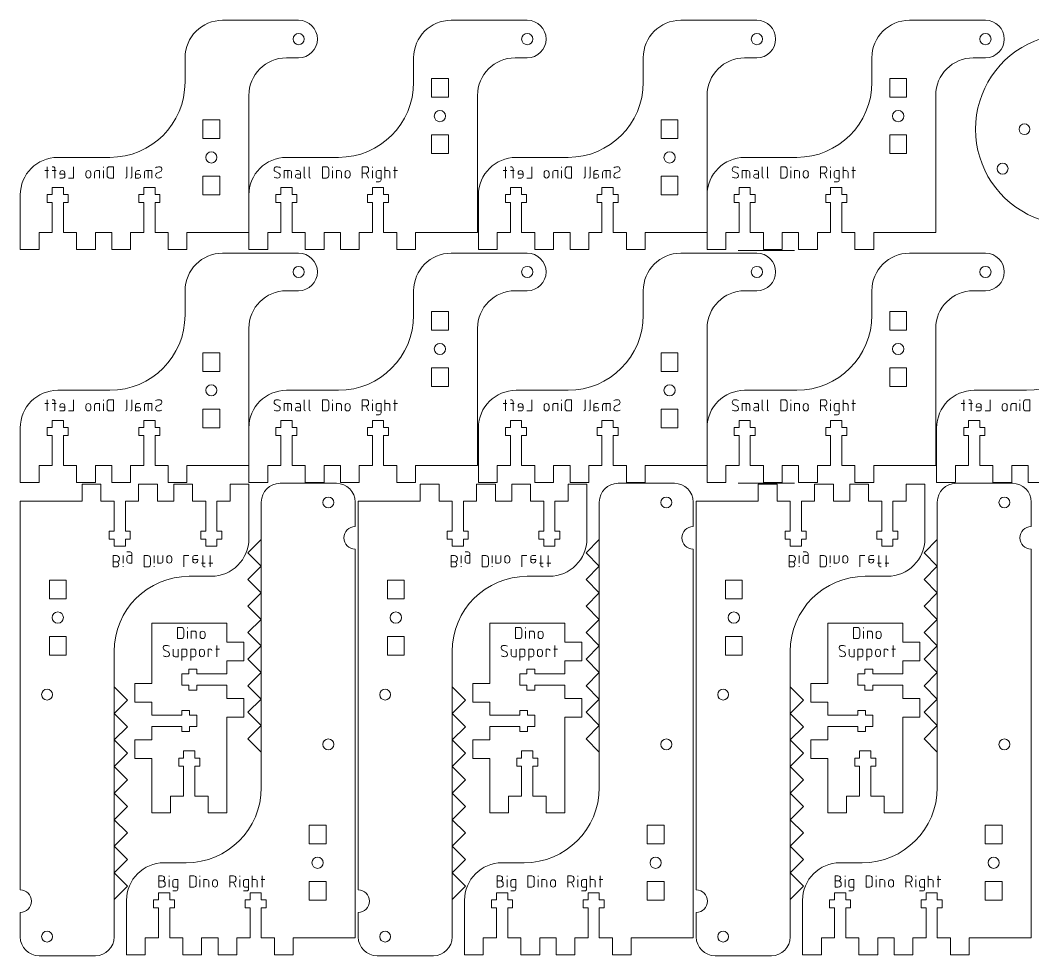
# Model space of a CAD drawing. Header units: millimetres. Extents: x 0 to 539, y 0 to 249.
# Drawn here: x 0 to 269.6, y 0 to 249 of the extents above; entities that cross this region are included whole.
import ezdxf

# ---------------------------------------------------------------- set-up
doc = ezdxf.new("R2010")
doc.units = ezdxf.units.MM
doc.layers.get('0').update_dxf_attribs({"linetype": 'CONTINUOUS', "lineweight": 25, "true_color": 0x000000})
for name, color, linetype, lineweight, true_color in [('Dino Brackets', 7, 'CONTINUOUS', 0, 0x000000), ('Dino Etch', 4, 'CONTINUOUS', 0, 0x00ffff), ('Dino Text', 4, 'CONTINUOUS', 0, 0x00ffff), ('RepRap Insulator Retainer', 7, 'CONTINUOUS', 0, 0x000000)]:
    doc.layers.add(name, color=color, linetype=linetype, lineweight=lineweight, true_color=true_color)

# ---------------------------------------------------------------- blocks, each defined once
blk = doc.blocks.new('slots')
for p, q in [((-10, -2.25), (-10, 2.25)), ((-5, 2.25), (-10, 2.25)), ((-5, -2.25), (-5, 2.25)), ((10, 2.25), (5, 2.25)), ((5, -2.25), (5, 2.25)), ((10, -2.25), (10, 2.25)), ((-10, -2.25), (-5, -2.25)), ((5, -2.25), (10, -2.25))]:
    blk.add_line(p, q)
blk.add_circle((0, 0), 1.5)
blk = doc.blocks.new('tbits')
at = {"lineweight": 0}
for p, q in [((-1.5, 10.1), (-1.5, 12)), ((1.5, 12), (1.5, 10.1)), ((-2.8, 10.1), (-2.8, 8)), ((-1.5, 10.1), (-2.8, 10.1)), ((2.8, 10.1), (1.5, 10.1)), ((2.8, 8), (2.8, 10.1)), ((-2.8, 8), (-1.5, 8)), ((-1.5, 0), (-1.5, 8)), ((1.5, 8), (1.5, 0)), ((1.5, 8), (2.8, 8)), ((-10, -4.5), (-10, 0)), ((-5, 0), (-5, -4.5)), ((-1.5, 0), (-5, 0)), ((1.5, 0), (5, 0)), ((5, 0), (5, -4.5)), ((10, 0), (10, -4.5)), ((-10, -4.5), (-5, -4.5)), ((5, -4.5), (10, -4.5))]:
    blk.add_line(p, q, dxfattribs=at)
at = {"layer": 'Dino Brackets', "lineweight": 0}
blk.add_line((-1.5, 12), (1.5, 12), dxfattribs=at)

msp = doc.modelspace()

# ---------------------------------------------------------------- linework, layer by layer
at = {"layer": 'Dino Brackets'}
for p, q in [((74.13, 249), (53.88, 249)), ((135, 249), (114.75, 249)), ((196.13, 249), (175.88, 249)), ((257, 249), (236.75, 249)), ((43.88, 239), (43.88, 232.5)), ((74.13, 239), (70.88, 239)), ((104.75, 239), (104.75, 232.5)), ((135, 239), (131.75, 239)), ((165.88, 239), (165.88, 232.5)), ((196.13, 239), (192.88, 239)), ((226.75, 239), (226.75, 232.5)), ((257, 239), (253.75, 239)), ((60.88, 229), (60.88, 192.5)), ((121.75, 229), (121.75, 192.5)), ((182.88, 229), (182.88, 192.5)), ((243.75, 229), (243.75, 192.5)), ((23.88, 212.5), (10, 212.5)), ((84.75, 212.5), (70.88, 212.5)), ((145.88, 212.5), (132, 212.5)), ((206.75, 212.5), (192.88, 212.5)), ((0, 202.5), (0, 192.5)), ((60.88, 202.5), (60.88, 192.5)), ((122, 202.5), (122, 192.5)), ((182.88, 202.5), (182.88, 192.5)), ((24.38, 192.5), (20, 192.5)), ((60.88, 192.5), (44.38, 192.5)), ((85.25, 192.5), (80.88, 192.5)), ((121.75, 192.5), (105.25, 192.5)), ((146.38, 192.5), (142, 192.5)), ((182.88, 192.5), (166.38, 192.5)), ((207.25, 192.5), (202.88, 192.5)), ((243.75, 192.5), (227.25, 192.5)), ((74.13, 187), (53.88, 187)), ((135, 187), (114.75, 187)), ((196.13, 187), (175.88, 187)), ((206.18, 187.75), (191.18, 187.75)), ((257, 187), (236.75, 187)), ((43.88, 177), (43.88, 170.5)), ((74.13, 177), (70.88, 177)), ((104.75, 177), (104.75, 170.5)), ((135, 177), (131.75, 177)), ((165.88, 177), (165.88, 170.5)), ((196.13, 177), (192.88, 177)), ((226.75, 177), (226.75, 170.5)), ((257, 177), (253.75, 177)), ((60.88, 167), (60.88, 130.5)), ((121.75, 167), (121.75, 130.5)), ((182.88, 167), (182.88, 130.5)), ((243.75, 167), (243.75, 130.5)), ((23.88, 150.5), (10, 150.5)), ((84.75, 150.5), (70.88, 150.5)), ((145.88, 150.5), (132, 150.5)), ((206.75, 150.5), (192.88, 150.5)), ((267.88, 150.5), (254, 150.5)), ((0, 140.5), (0, 130.5)), ((60.88, 140.5), (60.88, 130.5)), ((122, 140.5), (122, 130.5)), ((182.88, 140.5), (182.88, 130.5)), ((244, 140.5), (244, 130.5)), ((24.38, 130.5), (20, 130.5)), ((60.88, 130.5), (44.38, 130.5)), ((85.25, 130.5), (80.88, 130.5)), ((121.75, 130.5), (105.25, 130.5)), ((146.38, 130.5), (142, 130.5)), ((182.88, 130.5), (166.38, 130.5)), ((207.25, 130.5), (202.88, 130.5)), ((243.75, 130.5), (227.25, 130.5)), ((268.38, 130.5), (264, 130.5)), ((84.18, 125.75), (69.18, 125.75)), ((174.18, 125.75), (159.18, 125.75)), ((206.18, 125.75), (191.18, 125.75)), ((264.18, 125.75), (249.18, 125.75)), ((0, 121), (16.5, 121)), ((0, 17.5), (0, 121)), ((36.5, 121), (40.87, 121)), ((60.87, 111), (60.87, 121)), ((64.18, 120.75), (64.18, 110.75)), ((89.18, 120.75), (89.18, 114.25)), ((90, 121), (106.5, 121)), ((90, 17.5), (90, 121)), ((126.5, 121), (130.87, 121)), ((150.87, 111), (150.87, 121)), ((154.18, 120.75), (154.18, 110.75)), ((179.18, 120.75), (179.18, 114.25)), ((180, 121), (196.5, 121)), ((180, 17.5), (180, 121)), ((216.5, 121), (220.87, 121)), ((240.87, 111), (240.87, 121)), ((244.18, 120.75), (244.18, 110.75)), ((269.18, 120.75), (269.18, 114.25)), ((64.18, 110.75), (60.64, 107.21)), ((154.18, 110.75), (150.64, 107.21)), ((244.18, 110.75), (240.64, 107.21)), ((89.18, 108.25), (89.18, 4.75)), ((179.18, 108.25), (179.18, 4.75)), ((269.18, 108.25), (269.18, 4.75)), ((60.64, 107.21), (64.18, 103.68)), ((150.64, 107.21), (154.18, 103.68)), ((240.64, 107.21), (244.18, 103.68)), ((64.18, 103.68), (60.64, 100.14)), ((154.18, 103.68), (150.64, 100.14)), ((244.18, 103.68), (240.64, 100.14)), ((45, 101), (50.87, 101)), ((60.64, 100.14), (64.18, 96.61)), ((135, 101), (140.87, 101)), ((150.64, 100.14), (154.18, 96.61)), ((225, 101), (230.87, 101)), ((240.64, 100.14), (244.18, 96.61)), ((64.18, 96.61), (60.64, 93.07)), ((154.18, 96.61), (150.64, 93.07)), ((244.18, 96.61), (240.64, 93.07)), ((60.64, 93.07), (64.18, 89.54)), ((150.64, 93.07), (154.18, 89.54)), ((240.64, 93.07), (244.18, 89.54)), ((64.18, 89.54), (60.64, 86)), ((154.18, 89.54), (150.64, 86)), ((244.18, 89.54), (240.64, 86)), ((55, 88.5), (35, 88.5)), ((35, 88.5), (35, 72.5)), ((55, 83.5), (55, 88.5)), ((145, 88.5), (125, 88.5)), ((125, 88.5), (125, 72.5)), ((145, 83.5), (145, 88.5)), ((235, 88.5), (215, 88.5)), ((215, 88.5), (215, 72.5)), ((235, 83.5), (235, 88.5)), ((60.64, 86), (64.18, 82.47)), ((150.64, 86), (154.18, 82.47)), ((240.64, 86), (244.18, 82.47)), ((25, 71.57), (25, 81)), ((64.18, 82.47), (60.64, 78.93)), ((115, 71.57), (115, 81)), ((154.18, 82.47), (150.64, 78.93)), ((205, 71.57), (205, 81)), ((244.18, 82.47), (240.64, 78.93)), ((60.64, 78.93), (64.18, 75.39)), ((150.64, 78.93), (154.18, 75.39)), ((240.64, 78.93), (244.18, 75.39)), ((64.18, 75.39), (60.64, 71.86)), ((154.18, 75.39), (150.64, 71.86)), ((244.18, 75.39), (240.64, 71.86)), ((28.54, 68.03), (25, 71.57)), ((60.64, 71.86), (64.18, 68.32)), ((118.54, 68.03), (115, 71.57)), ((150.64, 71.86), (154.18, 68.32)), ((208.54, 68.03), (205, 71.57)), ((240.64, 71.86), (244.18, 68.32)), ((25, 64.5), (28.54, 68.03)), ((64.18, 68.32), (60.64, 64.79)), ((115, 64.5), (118.54, 68.03)), ((154.18, 68.32), (150.64, 64.79)), ((205, 64.5), (208.54, 68.03)), ((244.18, 68.32), (240.64, 64.79)), ((60.64, 64.79), (64.18, 61.25)), ((150.64, 64.79), (154.18, 61.25)), ((240.64, 64.79), (244.18, 61.25)), ((28.54, 60.96), (25, 64.5)), ((55, 42.5), (55, 63.5)), ((118.54, 60.96), (115, 64.5)), ((145, 42.5), (145, 63.5)), ((208.54, 60.96), (205, 64.5)), ((235, 42.5), (235, 63.5)), ((25, 57.43), (28.54, 60.96)), ((64.18, 61.25), (60.64, 57.72)), ((115, 57.43), (118.54, 60.96)), ((154.18, 61.25), (150.64, 57.72)), ((205, 57.43), (208.54, 60.96)), ((244.18, 61.25), (240.64, 57.72)), ((28.54, 53.89), (25, 57.43)), ((60.64, 57.72), (64.18, 54.18)), ((118.54, 53.89), (115, 57.43)), ((150.64, 57.72), (154.18, 54.18)), ((208.54, 53.89), (205, 57.43)), ((240.64, 57.72), (244.18, 54.18)), ((64.18, 54.18), (64.18, 44.75)), ((154.18, 54.18), (154.18, 44.75)), ((244.18, 54.18), (244.18, 44.75)), ((25, 50.36), (28.54, 53.89)), ((35, 52.5), (35, 42.5)), ((115, 50.36), (118.54, 53.89)), ((125, 52.5), (125, 42.5)), ((205, 50.36), (208.54, 53.89)), ((215, 52.5), (215, 42.5)), ((28.54, 46.82), (25, 50.36)), ((118.54, 46.82), (115, 50.36)), ((208.54, 46.82), (205, 50.36)), ((25, 43.28), (28.54, 46.82)), ((115, 43.28), (118.54, 46.82)), ((205, 43.28), (208.54, 46.82)), ((28.54, 39.75), (25, 43.28)), ((118.54, 39.75), (115, 43.28)), ((208.54, 39.75), (205, 43.28)), ((25, 36.21), (28.54, 39.75)), ((115, 36.21), (118.54, 39.75)), ((205, 36.21), (208.54, 39.75)), ((28.54, 32.68), (25, 36.21)), ((118.54, 32.68), (115, 36.21)), ((208.54, 32.68), (205, 36.21)), ((25, 29.14), (28.54, 32.68)), ((115, 29.14), (118.54, 32.68)), ((205, 29.14), (208.54, 32.68)), ((28.54, 25.61), (25, 29.14)), ((118.54, 25.61), (115, 29.14)), ((208.54, 25.61), (205, 29.14)), ((25, 22.07), (28.54, 25.61)), ((44.18, 24.75), (38.3, 24.75)), ((115, 22.07), (118.54, 25.61)), ((134.18, 24.75), (128.3, 24.75)), ((205, 22.07), (208.54, 25.61)), ((224.18, 24.75), (218.3, 24.75)), ((28.54, 18.54), (25, 22.07)), ((118.54, 18.54), (115, 22.07)), ((208.54, 18.54), (205, 22.07)), ((25, 15), (28.54, 18.54)), ((115, 15), (118.54, 18.54)), ((205, 15), (208.54, 18.54)), ((25, 5), (25, 15)), ((28.3, 14.75), (28.3, 4.75)), ((115, 5), (115, 15)), ((118.3, 14.75), (118.3, 4.75)), ((205, 5), (205, 15)), ((208.3, 14.75), (208.3, 4.75)), ((0, 5), (0, 11.5)), ((90, 5), (90, 11.5)), ((180, 5), (180, 11.5)), ((52.68, 4.75), (48.3, 4.75)), ((89.18, 4.75), (72.68, 4.75)), ((142.68, 4.75), (138.3, 4.75)), ((179.18, 4.75), (162.68, 4.75)), ((232.68, 4.75), (228.3, 4.75)), ((269.18, 4.75), (252.68, 4.75)), ((5, 0), (20, 0)), ((95, 0), (110, 0)), ((185, 0), (200, 0))]:
    msp.add_line(p, q, dxfattribs=at)
for centre, radius in [((74.13, 244), 1.5), ((135, 244), 1.5), ((196.13, 244), 1.5), ((257, 244), 1.5), ((74.13, 182), 1.5), ((135, 182), 1.5), ((196.13, 182), 1.5), ((257, 182), 1.5), ((82.03, 120.65), 1.45), ((172.03, 120.65), 1.45), ((262.03, 120.65), 1.45), ((7.15, 69.5), 1.45), ((97.15, 69.5), 1.45), ((187.15, 69.5), 1.45), ((82.03, 56.25), 1.45), ((172.03, 56.25), 1.45), ((262.03, 56.25), 1.45), ((7.15, 5.1), 1.45), ((97.15, 5.1), 1.45), ((187.15, 5.1), 1.45)]:
    msp.add_circle(centre, radius, dxfattribs=at)
for centre, radius, start, end in [((53.88, 239), 10, 90, 180), ((74.13, 244), 5, 270, 90), ((114.75, 239), 10, 90, 180), ((135, 244), 5, 270, 90), ((175.88, 239), 10, 90, 180), ((196.13, 244), 5, 270, 90), ((236.75, 239), 10, 90, 180), ((257, 244), 5, 270, 90), ((70.88, 229), 10, 90, 180), ((131.75, 229), 10, 90, 180), ((192.88, 229), 10, 90, 180), ((253.75, 229), 10, 90, 180), ((23.88, 232.5), 20, 270, 360), ((84.75, 232.5), 20, 270, 360), ((145.88, 232.5), 20, 270, 360), ((206.75, 232.5), 20, 270, 360), ((10, 202.5), 10, 90, 180), ((70.88, 202.5), 10, 90, 180), ((132, 202.5), 10, 90, 180), ((192.88, 202.5), 10, 90, 180), ((53.88, 177), 10, 90, 180), ((74.13, 182), 5, 270, 90), ((114.75, 177), 10, 90, 180), ((135, 182), 5, 270, 90), ((175.88, 177), 10, 90, 180), ((196.13, 182), 5, 270, 90), ((236.75, 177), 10, 90, 180), ((257, 182), 5, 270, 90), ((70.88, 167), 10, 90, 180), ((131.75, 167), 10, 90, 180), ((192.88, 167), 10, 90, 180), ((253.75, 167), 10, 90, 180), ((23.88, 170.5), 20, 270, 360), ((84.75, 170.5), 20, 270, 360), ((145.88, 170.5), 20, 270, 360), ((206.75, 170.5), 20, 270, 360), ((267.88, 170.5), 20, 270, 360), ((10, 140.5), 10, 90, 180), ((70.88, 140.5), 10, 90, 180), ((132, 140.5), 10, 90, 180), ((192.88, 140.5), 10, 90, 180), ((254, 140.5), 10, 90, 180), ((69.18, 120.75), 5, 90, 180), ((84.18, 120.75), 5, 360, 90), ((159.18, 120.75), 5, 90, 180), ((174.18, 120.75), 5, 360, 90), ((249.18, 120.75), 5, 90, 180), ((264.18, 120.75), 5, 360, 90), ((89.18, 111.25), 3, 90, 270), ((179.18, 111.25), 3, 90, 270), ((269.18, 111.25), 3, 90, 270), ((50.87, 111), 10, 270, 0), ((140.87, 111), 10, 270, 0), ((230.87, 111), 10, 270, 0), ((45, 81), 20, 90, 180), ((135, 81), 20, 90, 180), ((225, 81), 20, 90, 180), ((44.18, 44.75), 20, 270, 0), ((134.18, 44.75), 20, 270, 0), ((224.18, 44.75), 20, 270, 0), ((38.3, 14.75), 10, 90, 180), ((128.3, 14.75), 10, 90, 180), ((218.3, 14.75), 10, 90, 180), ((0, 14.5), 3, 270, 90), ((90, 14.5), 3, 270, 90), ((180, 14.5), 3, 270, 90), ((5, 5), 5, 180, 270), ((20, 5), 5, 270, 0), ((95, 5), 5, 180, 270), ((110, 5), 5, 270, 0), ((185, 5), 5, 180, 270), ((200, 5), 5, 270, 0)]:
    msp.add_arc(centre, radius, start, end, dxfattribs=at)
at = {"layer": 'Dino Etch'}
for p, q in [((64.18, 110.75), (64.18, 54.18)), ((154.18, 110.75), (154.18, 54.18)), ((244.18, 110.75), (244.18, 54.18)), ((25, 15), (25, 71.57)), ((115, 15), (115, 71.57)), ((205, 15), (205, 71.57))]:
    msp.add_line(p, q, dxfattribs=at)
at = {"layer": 'Dino Text'}
for p, q in [((7.54, 209), (6.54, 209)), ((7.21, 210), (7.21, 207)), ((8.71, 210), (8.54, 210)), ((9.54, 209), (8.54, 209)), ((9.21, 207), (9.21, 209.5)), ((10.54, 208), (10.54, 208.33)), ((11.88, 208), (10.54, 208)), ((11.88, 208.33), (11.88, 207.5)), ((14.21, 210), (14.21, 207)), ((17.46, 207.67), (17.46, 208.33)), ((18.79, 208.33), (18.79, 207.67)), ((19.79, 208.5), (19.79, 207)), ((21.13, 209), (20.29, 209)), ((21.13, 207), (21.13, 209)), ((22.13, 209.83), (22.13, 210)), ((22.13, 207), (22.13, 209)), ((23.13, 207.67), (23.13, 209.33)), ((23.79, 210), (24.79, 210)), ((24.79, 210), (24.79, 207)), ((28.38, 210), (28.38, 207.33)), ((29.71, 210), (29.71, 207.33)), ((30.71, 208.5), (30.71, 207)), ((31.54, 208), (30.71, 208)), ((31.88, 209), (31.21, 209)), ((33.04, 208.5), (33.04, 207)), ((35.04, 209), (33.54, 209)), ((34.04, 209), (34.04, 207)), ((35.04, 207), (35.04, 209)), ((37.35, 208.74), (36.41, 208.26)), ((67.95, 208.74), (68.89, 208.26)), ((70.25, 207), (70.25, 209)), ((70.25, 209), (71.75, 209)), ((71.25, 209), (71.25, 207)), ((72.25, 208.5), (72.25, 207)), ((73.42, 209), (74.08, 209)), ((73.75, 208), (74.58, 208)), ((74.58, 208.5), (74.58, 207)), ((75.58, 210), (75.58, 207.33)), ((76.92, 210), (76.92, 207.33)), ((81.5, 210), (80.5, 210)), ((80.5, 210), (80.5, 207)), ((82.17, 207.67), (82.17, 209.33)), ((83.17, 209.83), (83.17, 210)), ((83.17, 207), (83.17, 209)), ((84.17, 207), (84.17, 209)), ((84.17, 209), (85, 209)), ((85.5, 208.5), (85.5, 207)), ((86.5, 208.33), (86.5, 207.67)), ((87.83, 207.67), (87.83, 208.33)), ((91.08, 207), (91.08, 210)), ((91.08, 210), (92.08, 210)), ((92.08, 208.33), (91.08, 208.33)), ((92.08, 208.33), (92.75, 207)), ((92.75, 209.33), (92.75, 209)), ((93.75, 209.83), (93.75, 210)), ((93.75, 207), (93.75, 209)), ((94.75, 208.5), (94.75, 207.5)), ((96.08, 209), (95.25, 209)), ((96.08, 206.5), (96.08, 209)), ((97.08, 210), (97.08, 207)), ((97.08, 209), (97.92, 209)), ((98.42, 208.5), (98.42, 207)), ((99.42, 209), (100.42, 209)), ((99.75, 210), (99.75, 207)), ((129.54, 209), (128.54, 209)), ((129.21, 210), (129.21, 207)), ((130.71, 210), (130.54, 210)), ((131.54, 209), (130.54, 209)), ((131.21, 207), (131.21, 209.5)), ((132.54, 208), (132.54, 208.33)), ((133.88, 208), (132.54, 208)), ((133.88, 208.33), (133.88, 207.5)), ((136.21, 210), (136.21, 207)), ((139.46, 207.67), (139.46, 208.33)), ((140.79, 208.33), (140.79, 207.67)), ((141.79, 208.5), (141.79, 207)), ((143.13, 209), (142.29, 209)), ((143.13, 207), (143.13, 209)), ((144.13, 209.83), (144.13, 210)), ((144.13, 207), (144.13, 209)), ((145.13, 207.67), (145.13, 209.33)), ((145.79, 210), (146.79, 210)), ((146.79, 210), (146.79, 207)), ((150.38, 210), (150.38, 207.33)), ((151.71, 210), (151.71, 207.33)), ((152.71, 208.5), (152.71, 207)), ((153.54, 208), (152.71, 208)), ((153.88, 209), (153.21, 209)), ((155.04, 208.5), (155.04, 207)), ((157.04, 209), (155.54, 209)), ((156.04, 209), (156.04, 207)), ((157.04, 207), (157.04, 209)), ((159.35, 208.74), (158.41, 208.26)), ((189.95, 208.74), (190.89, 208.26)), ((192.25, 207), (192.25, 209)), ((192.25, 209), (193.75, 209)), ((193.25, 209), (193.25, 207)), ((194.25, 208.5), (194.25, 207)), ((195.42, 209), (196.08, 209)), ((195.75, 208), (196.58, 208)), ((196.58, 208.5), (196.58, 207)), ((197.58, 210), (197.58, 207.33)), ((198.92, 210), (198.92, 207.33)), ((203.5, 210), (202.5, 210)), ((202.5, 210), (202.5, 207)), ((204.17, 207.67), (204.17, 209.33)), ((205.17, 209.83), (205.17, 210)), ((205.17, 207), (205.17, 209)), ((206.17, 207), (206.17, 209)), ((206.17, 209), (207, 209)), ((207.5, 208.5), (207.5, 207)), ((208.5, 208.33), (208.5, 207.67)), ((209.83, 207.67), (209.83, 208.33)), ((213.08, 207), (213.08, 210)), ((213.08, 210), (214.08, 210)), ((214.08, 208.33), (213.08, 208.33)), ((214.08, 208.33), (214.75, 207)), ((214.75, 209.33), (214.75, 209)), ((215.75, 209.83), (215.75, 210)), ((215.75, 207), (215.75, 209)), ((216.75, 208.5), (216.75, 207.5)), ((218.08, 209), (217.25, 209)), ((218.08, 206.5), (218.08, 209)), ((219.08, 210), (219.08, 207)), ((219.08, 209), (219.92, 209)), ((220.42, 208.5), (220.42, 207)), ((221.42, 209), (222.42, 209)), ((221.75, 210), (221.75, 207)), ((11.38, 207), (10.54, 207)), ((14.21, 207), (12.88, 207)), ((24.79, 207), (23.79, 207)), ((30.71, 207), (31.54, 207)), ((74.58, 207), (73.75, 207)), ((80.5, 207), (81.5, 207)), ((94.75, 206), (95.58, 206)), ((95.25, 207), (96.08, 207)), ((133.38, 207), (132.54, 207)), ((136.21, 207), (134.88, 207)), ((146.79, 207), (145.79, 207)), ((152.71, 207), (153.54, 207)), ((196.58, 207), (195.75, 207)), ((202.5, 207), (203.5, 207)), ((216.75, 206), (217.58, 206)), ((217.25, 207), (218.08, 207)), ((7.54, 147), (6.54, 147)), ((7.21, 148), (7.21, 145)), ((8.71, 148), (8.54, 148)), ((9.54, 147), (8.54, 147)), ((9.21, 145), (9.21, 147.5)), ((10.54, 146), (10.54, 146.33)), ((11.88, 146), (10.54, 146)), ((11.88, 146.33), (11.88, 145.5)), ((14.21, 148), (14.21, 145)), ((17.46, 145.67), (17.46, 146.33)), ((18.79, 146.33), (18.79, 145.67)), ((19.79, 146.5), (19.79, 145)), ((21.13, 147), (20.29, 147)), ((21.13, 145), (21.13, 147)), ((22.13, 147.83), (22.13, 148)), ((22.13, 145), (22.13, 147)), ((23.13, 145.67), (23.13, 147.33)), ((23.79, 148), (24.79, 148)), ((24.79, 148), (24.79, 145)), ((28.38, 148), (28.38, 145.33)), ((29.71, 148), (29.71, 145.33)), ((30.71, 146.5), (30.71, 145)), ((31.54, 146), (30.71, 146)), ((31.88, 147), (31.21, 147)), ((33.04, 146.5), (33.04, 145)), ((35.04, 147), (33.54, 147)), ((34.04, 147), (34.04, 145)), ((35.04, 145), (35.04, 147)), ((37.35, 146.74), (36.41, 146.26)), ((67.95, 146.74), (68.89, 146.26)), ((70.25, 145), (70.25, 147)), ((70.25, 147), (71.75, 147)), ((71.25, 147), (71.25, 145)), ((72.25, 146.5), (72.25, 145)), ((73.42, 147), (74.08, 147)), ((73.75, 146), (74.58, 146)), ((74.58, 146.5), (74.58, 145)), ((75.58, 148), (75.58, 145.33)), ((76.92, 148), (76.92, 145.33)), ((81.5, 148), (80.5, 148)), ((80.5, 148), (80.5, 145)), ((82.17, 145.67), (82.17, 147.33)), ((83.17, 147.83), (83.17, 148)), ((83.17, 145), (83.17, 147)), ((84.17, 145), (84.17, 147)), ((84.17, 147), (85, 147)), ((85.5, 146.5), (85.5, 145)), ((86.5, 146.33), (86.5, 145.67)), ((87.83, 145.67), (87.83, 146.33)), ((91.08, 145), (91.08, 148)), ((91.08, 148), (92.08, 148)), ((92.08, 146.33), (91.08, 146.33)), ((92.08, 146.33), (92.75, 145)), ((92.75, 147.33), (92.75, 147)), ((93.75, 147.83), (93.75, 148)), ((93.75, 145), (93.75, 147)), ((94.75, 146.5), (94.75, 145.5)), ((96.08, 147), (95.25, 147)), ((96.08, 144.5), (96.08, 147)), ((97.08, 148), (97.08, 145)), ((97.08, 147), (97.92, 147)), ((98.42, 146.5), (98.42, 145)), ((99.42, 147), (100.42, 147)), ((99.75, 148), (99.75, 145)), ((129.54, 147), (128.54, 147)), ((129.21, 148), (129.21, 145)), ((130.71, 148), (130.54, 148)), ((131.54, 147), (130.54, 147)), ((131.21, 145), (131.21, 147.5)), ((132.54, 146), (132.54, 146.33)), ((133.88, 146), (132.54, 146)), ((133.88, 146.33), (133.88, 145.5)), ((136.21, 148), (136.21, 145)), ((139.46, 145.67), (139.46, 146.33)), ((140.79, 146.33), (140.79, 145.67)), ((141.79, 146.5), (141.79, 145)), ((143.13, 147), (142.29, 147)), ((143.13, 145), (143.13, 147)), ((144.13, 147.83), (144.13, 148)), ((144.13, 145), (144.13, 147)), ((145.13, 145.67), (145.13, 147.33)), ((145.79, 148), (146.79, 148)), ((146.79, 148), (146.79, 145)), ((150.38, 148), (150.38, 145.33)), ((151.71, 148), (151.71, 145.33)), ((152.71, 146.5), (152.71, 145)), ((153.54, 146), (152.71, 146)), ((153.88, 147), (153.21, 147)), ((155.04, 146.5), (155.04, 145)), ((157.04, 147), (155.54, 147)), ((156.04, 147), (156.04, 145)), ((157.04, 145), (157.04, 147)), ((159.35, 146.74), (158.41, 146.26)), ((189.95, 146.74), (190.89, 146.26)), ((192.25, 145), (192.25, 147)), ((192.25, 147), (193.75, 147)), ((193.25, 147), (193.25, 145)), ((194.25, 146.5), (194.25, 145)), ((195.42, 147), (196.08, 147)), ((195.75, 146), (196.58, 146)), ((196.58, 146.5), (196.58, 145)), ((197.58, 148), (197.58, 145.33)), ((198.92, 148), (198.92, 145.33)), ((203.5, 148), (202.5, 148)), ((202.5, 148), (202.5, 145)), ((204.17, 145.67), (204.17, 147.33)), ((205.17, 147.83), (205.17, 148)), ((205.17, 145), (205.17, 147)), ((206.17, 145), (206.17, 147)), ((206.17, 147), (207, 147)), ((207.5, 146.5), (207.5, 145)), ((208.5, 146.33), (208.5, 145.67)), ((209.83, 145.67), (209.83, 146.33)), ((213.08, 145), (213.08, 148)), ((213.08, 148), (214.08, 148)), ((214.08, 146.33), (213.08, 146.33)), ((214.08, 146.33), (214.75, 145)), ((214.75, 147.33), (214.75, 147)), ((215.75, 147.83), (215.75, 148)), ((215.75, 145), (215.75, 147)), ((216.75, 146.5), (216.75, 145.5)), ((218.08, 147), (217.25, 147)), ((218.08, 144.5), (218.08, 147)), ((219.08, 148), (219.08, 145)), ((219.08, 147), (219.92, 147)), ((220.42, 146.5), (220.42, 145)), ((221.42, 147), (222.42, 147)), ((221.75, 148), (221.75, 145)), ((251.54, 147), (250.54, 147)), ((251.21, 148), (251.21, 145)), ((252.71, 148), (252.54, 148)), ((253.54, 147), (252.54, 147)), ((253.21, 145), (253.21, 147.5)), ((254.54, 146), (254.54, 146.33)), ((255.88, 146), (254.54, 146)), ((255.88, 146.33), (255.88, 145.5)), ((258.21, 148), (258.21, 145)), ((261.46, 145.67), (261.46, 146.33)), ((262.79, 146.33), (262.79, 145.67)), ((263.79, 146.5), (263.79, 145)), ((265.13, 147), (264.29, 147)), ((265.13, 145), (265.13, 147)), ((266.13, 147.83), (266.13, 148)), ((266.13, 145), (266.13, 147)), ((267.13, 145.67), (267.13, 147.33)), ((267.79, 148), (268.79, 148)), ((268.79, 148), (268.79, 145)), ((11.38, 145), (10.54, 145)), ((14.21, 145), (12.88, 145)), ((24.79, 145), (23.79, 145)), ((30.71, 145), (31.54, 145)), ((74.58, 145), (73.75, 145)), ((80.5, 145), (81.5, 145)), ((94.75, 144), (95.58, 144)), ((95.25, 145), (96.08, 145)), ((133.38, 145), (132.54, 145)), ((136.21, 145), (134.88, 145)), ((146.79, 145), (145.79, 145)), ((152.71, 145), (153.54, 145)), ((196.58, 145), (195.75, 145)), ((202.5, 145), (203.5, 145)), ((216.75, 144), (217.58, 144)), ((217.25, 145), (218.08, 145)), ((255.38, 145), (254.54, 145)), ((258.21, 145), (256.88, 145)), ((268.79, 145), (267.79, 145)), ((24.75, 106.5), (24.75, 103.5)), ((25.62, 106.5), (24.75, 106.5)), ((26.42, 105.63), (26.42, 105.7)), ((27.42, 106.5), (27.42, 104.5)), ((28.42, 107.5), (29.25, 107.5)), ((28.42, 105), (28.42, 106)), ((28.92, 106.5), (29.75, 106.5)), ((29.75, 107), (29.75, 104.5)), ((33, 106.5), (34, 106.5)), ((33, 103.5), (33, 106.5)), ((34.67, 105.83), (34.67, 104.17)), ((35.67, 106.5), (35.67, 104.5)), ((36.67, 106.5), (36.67, 104.5)), ((38, 105), (38, 106.5)), ((39, 105.17), (39, 105.83)), ((40.33, 105.83), (40.33, 105.17)), ((43.58, 103.5), (43.58, 106.5)), ((43.58, 106.5), (44.92, 106.5)), ((45.92, 105.17), (45.92, 106)), ((45.92, 105.5), (47.25, 105.5)), ((46.42, 106.5), (47.25, 106.5)), ((47.25, 105.5), (47.25, 105.17)), ((48.58, 106.5), (48.58, 104)), ((50.58, 103.5), (50.58, 106.5)), ((114.75, 106.5), (114.75, 103.5)), ((115.62, 106.5), (114.75, 106.5)), ((116.42, 105.63), (116.42, 105.7)), ((117.42, 106.5), (117.42, 104.5)), ((118.42, 107.5), (119.25, 107.5)), ((118.42, 105), (118.42, 106)), ((118.92, 106.5), (119.75, 106.5)), ((119.75, 107), (119.75, 104.5)), ((123, 106.5), (124, 106.5)), ((123, 103.5), (123, 106.5)), ((124.67, 105.83), (124.67, 104.17)), ((125.67, 106.5), (125.67, 104.5)), ((126.67, 106.5), (126.67, 104.5)), ((128, 105), (128, 106.5)), ((129, 105.17), (129, 105.83)), ((130.33, 105.83), (130.33, 105.17)), ((133.58, 103.5), (133.58, 106.5)), ((133.58, 106.5), (134.92, 106.5)), ((135.92, 105.17), (135.92, 106)), ((135.92, 105.5), (137.25, 105.5)), ((136.42, 106.5), (137.25, 106.5)), ((137.25, 105.5), (137.25, 105.17)), ((138.58, 106.5), (138.58, 104)), ((140.58, 103.5), (140.58, 106.5)), ((204.75, 106.5), (204.75, 103.5)), ((205.62, 106.5), (204.75, 106.5)), ((206.42, 105.63), (206.42, 105.7)), ((207.42, 106.5), (207.42, 104.5)), ((208.42, 107.5), (209.25, 107.5)), ((208.42, 105), (208.42, 106)), ((208.92, 106.5), (209.75, 106.5)), ((209.75, 107), (209.75, 104.5)), ((213, 106.5), (214, 106.5)), ((213, 103.5), (213, 106.5)), ((214.67, 105.83), (214.67, 104.17)), ((215.67, 106.5), (215.67, 104.5)), ((216.67, 106.5), (216.67, 104.5)), ((218, 105), (218, 106.5)), ((219, 105.17), (219, 105.83)), ((220.33, 105.83), (220.33, 105.17)), ((223.58, 103.5), (223.58, 106.5)), ((223.58, 106.5), (224.92, 106.5)), ((225.92, 105.17), (225.92, 106)), ((225.92, 105.5), (227.25, 105.5)), ((226.42, 106.5), (227.25, 106.5)), ((227.25, 105.5), (227.25, 105.17)), ((228.58, 106.5), (228.58, 104)), ((230.58, 103.5), (230.58, 106.5)), ((24.75, 104.83), (25.62, 104.83)), ((24.75, 103.5), (25.58, 103.5)), ((27.42, 103.67), (27.42, 103.5)), ((29.75, 104.5), (28.92, 104.5)), ((34, 103.5), (33, 103.5)), ((35.67, 103.67), (35.67, 103.5)), ((36.67, 104.5), (37.5, 104.5)), ((48.25, 104.5), (49.25, 104.5)), ((49.08, 103.5), (49.25, 103.5)), ((50.25, 104.5), (51.25, 104.5)), ((114.75, 104.83), (115.62, 104.83)), ((114.75, 103.5), (115.58, 103.5)), ((117.42, 103.67), (117.42, 103.5)), ((119.75, 104.5), (118.92, 104.5)), ((124, 103.5), (123, 103.5)), ((125.67, 103.67), (125.67, 103.5)), ((126.67, 104.5), (127.5, 104.5)), ((138.25, 104.5), (139.25, 104.5)), ((139.08, 103.5), (139.25, 103.5)), ((140.25, 104.5), (141.25, 104.5)), ((204.75, 104.83), (205.62, 104.83)), ((204.75, 103.5), (205.58, 103.5)), ((207.42, 103.67), (207.42, 103.5)), ((209.75, 104.5), (208.92, 104.5)), ((214, 103.5), (213, 103.5)), ((215.67, 103.67), (215.67, 103.5)), ((216.67, 104.5), (217.5, 104.5)), ((228.25, 104.5), (229.25, 104.5)), ((229.08, 103.5), (229.25, 103.5)), ((230.25, 104.5), (231.25, 104.5)), ((42.88, 87.4), (41.88, 87.4)), ((41.88, 87.4), (41.88, 84.4)), ((43.55, 85.07), (43.55, 86.73)), ((44.55, 87.23), (44.55, 87.4)), ((44.55, 84.4), (44.55, 86.4)), ((45.55, 84.4), (45.55, 86.4)), ((45.55, 86.4), (46.38, 86.4)), ((132.88, 87.4), (131.88, 87.4)), ((131.88, 87.4), (131.88, 84.4)), ((133.55, 85.07), (133.55, 86.73)), ((134.55, 87.23), (134.55, 87.4)), ((134.55, 84.4), (134.55, 86.4)), ((135.55, 84.4), (135.55, 86.4)), ((135.55, 86.4), (136.38, 86.4)), ((222.88, 87.4), (221.88, 87.4)), ((221.88, 87.4), (221.88, 84.4)), ((223.55, 85.07), (223.55, 86.73)), ((224.55, 87.23), (224.55, 87.4)), ((224.55, 84.4), (224.55, 86.4)), ((225.55, 84.4), (225.55, 86.4)), ((225.55, 86.4), (226.38, 86.4)), ((41.88, 84.4), (42.88, 84.4)), ((46.88, 85.9), (46.88, 84.4)), ((47.88, 85.73), (47.88, 85.07)), ((49.22, 85.07), (49.22, 85.73)), ((131.88, 84.4), (132.88, 84.4)), ((136.88, 85.9), (136.88, 84.4)), ((137.88, 85.73), (137.88, 85.07)), ((139.22, 85.07), (139.22, 85.73)), ((221.88, 84.4), (222.88, 84.4)), ((226.88, 85.9), (226.88, 84.4)), ((227.88, 85.73), (227.88, 85.07)), ((229.22, 85.07), (229.22, 85.73)), ((38.41, 81.34), (39.35, 80.86)), ((40.72, 81.6), (40.72, 80.1)), ((42.05, 79.6), (42.05, 81.6)), ((43.88, 81.6), (43.05, 81.6)), ((43.05, 81.6), (43.05, 78.6)), ((44.38, 80.1), (44.38, 81.1)), ((46.22, 81.6), (45.38, 81.6)), ((45.38, 81.6), (45.38, 78.6)), ((46.72, 80.1), (46.72, 81.1)), ((47.72, 80.93), (47.72, 80.27)), ((49.05, 80.27), (49.05, 80.93)), ((50.05, 79.6), (50.05, 81.6)), ((50.05, 81.6), (50.72, 81.6)), ((52.05, 81.6), (53.05, 81.6)), ((52.38, 82.6), (52.38, 79.6)), ((128.41, 81.34), (129.35, 80.86)), ((130.72, 81.6), (130.72, 80.1)), ((132.05, 79.6), (132.05, 81.6)), ((133.88, 81.6), (133.05, 81.6)), ((133.05, 81.6), (133.05, 78.6)), ((134.38, 80.1), (134.38, 81.1)), ((136.22, 81.6), (135.38, 81.6)), ((135.38, 81.6), (135.38, 78.6)), ((136.72, 80.1), (136.72, 81.1)), ((137.72, 80.93), (137.72, 80.27)), ((139.05, 80.27), (139.05, 80.93)), ((140.05, 79.6), (140.05, 81.6)), ((140.05, 81.6), (140.72, 81.6)), ((142.05, 81.6), (143.05, 81.6)), ((142.38, 82.6), (142.38, 79.6)), ((218.41, 81.34), (219.35, 80.86)), ((220.72, 81.6), (220.72, 80.1)), ((222.05, 79.6), (222.05, 81.6)), ((223.88, 81.6), (223.05, 81.6)), ((223.05, 81.6), (223.05, 78.6)), ((224.38, 80.1), (224.38, 81.1)), ((226.22, 81.6), (225.38, 81.6)), ((225.38, 81.6), (225.38, 78.6)), ((226.72, 80.1), (226.72, 81.1)), ((227.72, 80.93), (227.72, 80.27)), ((229.05, 80.27), (229.05, 80.93)), ((230.05, 79.6), (230.05, 81.6)), ((230.05, 81.6), (230.72, 81.6)), ((232.05, 81.6), (233.05, 81.6)), ((232.38, 82.6), (232.38, 79.6)), ((41.22, 79.6), (42.05, 79.6)), ((43.05, 79.6), (43.88, 79.6)), ((45.38, 79.6), (46.22, 79.6)), ((131.22, 79.6), (132.05, 79.6)), ((133.05, 79.6), (133.88, 79.6)), ((135.38, 79.6), (136.22, 79.6)), ((221.22, 79.6), (222.05, 79.6)), ((223.05, 79.6), (223.88, 79.6)), ((225.38, 79.6), (226.22, 79.6)), ((36.94, 18.25), (36.94, 21.25)), ((36.94, 21.25), (37.78, 21.25)), ((36.94, 19.92), (37.81, 19.92)), ((38.61, 19.12), (38.61, 19.05)), ((39.61, 21.08), (39.61, 21.25)), ((39.61, 18.25), (39.61, 20.25)), ((40.61, 19.75), (40.61, 18.75)), ((41.94, 20.25), (41.11, 20.25)), ((41.94, 17.75), (41.94, 20.25)), ((46.19, 21.25), (45.19, 21.25)), ((45.19, 21.25), (45.19, 18.25)), ((46.86, 18.92), (46.86, 20.58)), ((47.86, 21.08), (47.86, 21.25)), ((47.86, 18.25), (47.86, 20.25)), ((48.86, 18.25), (48.86, 20.25)), ((48.86, 20.25), (49.69, 20.25)), ((50.19, 19.75), (50.19, 18.25)), ((51.19, 19.58), (51.19, 18.92)), ((52.53, 18.92), (52.53, 19.58)), ((55.78, 18.25), (55.78, 21.25)), ((55.78, 21.25), (56.78, 21.25)), ((56.78, 19.58), (55.78, 19.58)), ((56.78, 19.58), (57.44, 18.25)), ((57.44, 20.58), (57.44, 20.25)), ((58.44, 21.08), (58.44, 21.25)), ((58.44, 18.25), (58.44, 20.25)), ((59.44, 19.75), (59.44, 18.75)), ((60.78, 20.25), (59.94, 20.25)), ((60.78, 17.75), (60.78, 20.25)), ((61.78, 21.25), (61.78, 18.25)), ((61.78, 20.25), (62.61, 20.25)), ((63.11, 19.75), (63.11, 18.25)), ((64.11, 20.25), (65.11, 20.25)), ((64.44, 21.25), (64.44, 18.25)), ((126.94, 18.25), (126.94, 21.25)), ((126.94, 21.25), (127.78, 21.25)), ((126.94, 19.92), (127.81, 19.92)), ((128.61, 19.12), (128.61, 19.05)), ((129.61, 21.08), (129.61, 21.25)), ((129.61, 18.25), (129.61, 20.25)), ((130.61, 19.75), (130.61, 18.75)), ((131.94, 20.25), (131.11, 20.25)), ((131.94, 17.75), (131.94, 20.25)), ((136.19, 21.25), (135.19, 21.25)), ((135.19, 21.25), (135.19, 18.25)), ((136.86, 18.92), (136.86, 20.58)), ((137.86, 21.08), (137.86, 21.25)), ((137.86, 18.25), (137.86, 20.25)), ((138.86, 18.25), (138.86, 20.25)), ((138.86, 20.25), (139.69, 20.25)), ((140.19, 19.75), (140.19, 18.25)), ((141.19, 19.58), (141.19, 18.92)), ((142.53, 18.92), (142.53, 19.58)), ((145.78, 18.25), (145.78, 21.25)), ((145.78, 21.25), (146.78, 21.25)), ((146.78, 19.58), (145.78, 19.58)), ((146.78, 19.58), (147.44, 18.25)), ((147.44, 20.58), (147.44, 20.25)), ((148.44, 21.08), (148.44, 21.25)), ((148.44, 18.25), (148.44, 20.25)), ((149.44, 19.75), (149.44, 18.75)), ((150.78, 20.25), (149.94, 20.25)), ((150.78, 17.75), (150.78, 20.25)), ((151.78, 21.25), (151.78, 18.25)), ((151.78, 20.25), (152.61, 20.25)), ((153.11, 19.75), (153.11, 18.25)), ((154.11, 20.25), (155.11, 20.25)), ((154.44, 21.25), (154.44, 18.25)), ((216.94, 18.25), (216.94, 21.25)), ((216.94, 21.25), (217.78, 21.25)), ((216.94, 19.92), (217.81, 19.92)), ((218.61, 19.12), (218.61, 19.05)), ((219.61, 21.08), (219.61, 21.25)), ((219.61, 18.25), (219.61, 20.25)), ((220.61, 19.75), (220.61, 18.75)), ((221.94, 20.25), (221.11, 20.25)), ((221.94, 17.75), (221.94, 20.25)), ((226.19, 21.25), (225.19, 21.25)), ((225.19, 21.25), (225.19, 18.25)), ((226.86, 18.92), (226.86, 20.58)), ((227.86, 21.08), (227.86, 21.25)), ((227.86, 18.25), (227.86, 20.25)), ((228.86, 18.25), (228.86, 20.25)), ((228.86, 20.25), (229.69, 20.25)), ((230.19, 19.75), (230.19, 18.25)), ((231.19, 19.58), (231.19, 18.92)), ((232.53, 18.92), (232.53, 19.58)), ((235.78, 18.25), (235.78, 21.25)), ((235.78, 21.25), (236.78, 21.25)), ((236.78, 19.58), (235.78, 19.58)), ((236.78, 19.58), (237.44, 18.25)), ((237.44, 20.58), (237.44, 20.25)), ((238.44, 21.08), (238.44, 21.25)), ((238.44, 18.25), (238.44, 20.25)), ((239.44, 19.75), (239.44, 18.75)), ((240.78, 20.25), (239.94, 20.25)), ((240.78, 17.75), (240.78, 20.25)), ((241.78, 21.25), (241.78, 18.25)), ((241.78, 20.25), (242.61, 20.25)), ((243.11, 19.75), (243.11, 18.25)), ((244.11, 20.25), (245.11, 20.25)), ((244.44, 21.25), (244.44, 18.25)), ((37.81, 18.25), (36.94, 18.25)), ((40.61, 17.25), (41.44, 17.25)), ((41.11, 18.25), (41.94, 18.25)), ((45.19, 18.25), (46.19, 18.25)), ((59.44, 17.25), (60.28, 17.25)), ((59.94, 18.25), (60.78, 18.25)), ((127.81, 18.25), (126.94, 18.25)), ((130.61, 17.25), (131.44, 17.25)), ((131.11, 18.25), (131.94, 18.25)), ((135.19, 18.25), (136.19, 18.25)), ((149.44, 17.25), (150.28, 17.25)), ((149.94, 18.25), (150.78, 18.25)), ((217.81, 18.25), (216.94, 18.25)), ((220.61, 17.25), (221.44, 17.25)), ((221.11, 18.25), (221.94, 18.25)), ((225.19, 18.25), (226.19, 18.25)), ((239.44, 17.25), (240.28, 17.25)), ((239.94, 18.25), (240.78, 18.25))]:
    msp.add_line(p, q, dxfattribs=at)
for centre, radius, start, end in [((8.71, 209.5), 0.5, 360, 90), ((11.21, 208.33), 0.667, 360, 180), ((18.13, 208.33), 0.667, 360, 180), ((18.13, 207.67), 0.667, 180, 360), ((20.29, 208.5), 0.5, 90, 180), ((23.79, 209.33), 0.667, 90, 180), ((23.79, 207.67), 0.667, 180, 270), ((31.21, 208.5), 0.5, 90, 180), ((31.54, 207.5), 0.5, 270, 90), ((33.54, 208.5), 0.5, 90, 180), ((37.04, 207.79), 2.21, 90, 116.93), ((36.71, 207.67), 0.667, 117.02, 270), ((37.04, 209.33), 0.667, 297, 90), ((68.25, 209.33), 0.667, 90, 243), ((68.25, 207.79), 2.21, 63.07, 90), ((68.58, 207.67), 0.667, 270, 62.98), ((71.75, 208.5), 0.5, 0, 90), ((73.75, 207.5), 0.5, 90, 270), ((74.08, 208.5), 0.5, 0, 90), ((81.5, 209.33), 0.667, 0, 90), ((81.5, 207.67), 0.667, 270, 0), ((85, 208.5), 0.5, 0, 90), ((87.17, 208.33), 0.667, 0, 180), ((87.17, 207.67), 0.667, 180, 0), ((92.08, 209.33), 0.667, 0, 90), ((92.08, 209), 0.667, 270, 0), ((95.25, 208.5), 0.5, 90, 180), ((97.92, 208.5), 0.5, 0, 90), ((130.71, 209.5), 0.5, 360, 90), ((133.21, 208.33), 0.667, 360, 180), ((140.13, 208.33), 0.667, 360, 180), ((140.13, 207.67), 0.667, 180, 360), ((142.29, 208.5), 0.5, 90, 180), ((145.79, 209.33), 0.667, 90, 180), ((145.79, 207.67), 0.667, 180, 270), ((153.21, 208.5), 0.5, 90, 180), ((153.54, 207.5), 0.5, 270, 90), ((155.54, 208.5), 0.5, 90, 180), ((159.04, 207.79), 2.21, 90, 116.93), ((158.71, 207.67), 0.667, 117.02, 270), ((159.04, 209.33), 0.667, 297, 90), ((190.25, 209.33), 0.667, 90, 243), ((190.25, 207.79), 2.21, 63.07, 90), ((190.58, 207.67), 0.667, 270, 62.98), ((193.75, 208.5), 0.5, 0, 90), ((195.75, 207.5), 0.5, 90, 270), ((196.08, 208.5), 0.5, 0, 90), ((203.5, 209.33), 0.667, 0, 90), ((203.5, 207.67), 0.667, 270, 0), ((207, 208.5), 0.5, 0, 90), ((209.17, 208.33), 0.667, 0, 180), ((209.17, 207.67), 0.667, 180, 0), ((214.08, 209.33), 0.667, 0, 90), ((214.08, 209), 0.667, 270, 0), ((217.25, 208.5), 0.5, 90, 180), ((219.92, 208.5), 0.5, 0, 90), ((11.38, 207.5), 0.5, 270, 360), ((28.04, 207.33), 0.333, 270, 360), ((29.38, 207.33), 0.333, 270, 360), ((36.71, 209.21), 2.21, 270, 296.9), ((68.58, 209.21), 2.21, 243.1, 270), ((75.92, 207.33), 0.333, 180, 270), ((77.25, 207.33), 0.333, 180, 270), ((95.25, 207.5), 0.5, 180, 270), ((95.58, 206.5), 0.5, 270, 0), ((133.38, 207.5), 0.5, 270, 360), ((150.04, 207.33), 0.333, 270, 360), ((151.38, 207.33), 0.333, 270, 360), ((158.71, 209.21), 2.21, 270, 296.9), ((190.58, 209.21), 2.21, 243.1, 270), ((197.92, 207.33), 0.333, 180, 270), ((199.25, 207.33), 0.333, 180, 270), ((217.25, 207.5), 0.5, 180, 270), ((217.58, 206.5), 0.5, 270, 0), ((8.71, 147.5), 0.5, 360, 90), ((11.21, 146.33), 0.667, 360, 180), ((18.13, 146.33), 0.667, 360, 180), ((18.13, 145.67), 0.667, 180, 360), ((20.29, 146.5), 0.5, 90, 180), ((23.79, 147.33), 0.667, 90, 180), ((23.79, 145.67), 0.667, 180, 270), ((31.21, 146.5), 0.5, 90, 180), ((31.54, 145.5), 0.5, 270, 90), ((33.54, 146.5), 0.5, 90, 180), ((37.04, 145.79), 2.21, 90, 116.93), ((36.71, 145.67), 0.667, 117.02, 270), ((37.04, 147.33), 0.667, 297, 90), ((68.25, 147.33), 0.667, 90, 243), ((68.25, 145.79), 2.21, 63.07, 90), ((68.58, 145.67), 0.667, 270, 62.98), ((71.75, 146.5), 0.5, 0, 90), ((73.75, 145.5), 0.5, 90, 270), ((74.08, 146.5), 0.5, 0, 90), ((81.5, 147.33), 0.667, 0, 90), ((81.5, 145.67), 0.667, 270, 0), ((85, 146.5), 0.5, 0, 90), ((87.17, 146.33), 0.667, 0, 180), ((87.17, 145.67), 0.667, 180, 0), ((92.08, 147.33), 0.667, 0, 90), ((92.08, 147), 0.667, 270, 0), ((95.25, 146.5), 0.5, 90, 180), ((97.92, 146.5), 0.5, 0, 90), ((130.71, 147.5), 0.5, 360, 90), ((133.21, 146.33), 0.667, 360, 180), ((140.13, 146.33), 0.667, 360, 180), ((140.13, 145.67), 0.667, 180, 360), ((142.29, 146.5), 0.5, 90, 180), ((145.79, 147.33), 0.667, 90, 180), ((145.79, 145.67), 0.667, 180, 270), ((153.21, 146.5), 0.5, 90, 180), ((153.54, 145.5), 0.5, 270, 90), ((155.54, 146.5), 0.5, 90, 180), ((159.04, 145.79), 2.21, 90, 116.93), ((158.71, 145.67), 0.667, 117.02, 270), ((159.04, 147.33), 0.667, 297, 90), ((190.25, 147.33), 0.667, 90, 243), ((190.25, 145.79), 2.21, 63.07, 90), ((190.58, 145.67), 0.667, 270, 62.98), ((193.75, 146.5), 0.5, 0, 90), ((195.75, 145.5), 0.5, 90, 270), ((196.08, 146.5), 0.5, 0, 90), ((203.5, 147.33), 0.667, 0, 90), ((203.5, 145.67), 0.667, 270, 0), ((207, 146.5), 0.5, 0, 90), ((209.17, 146.33), 0.667, 0, 180), ((209.17, 145.67), 0.667, 180, 0), ((214.08, 147.33), 0.667, 0, 90), ((214.08, 147), 0.667, 270, 0), ((217.25, 146.5), 0.5, 90, 180), ((219.92, 146.5), 0.5, 0, 90), ((252.71, 147.5), 0.5, 360, 90), ((255.21, 146.33), 0.667, 360, 180), ((262.13, 146.33), 0.667, 360, 180), ((262.13, 145.67), 0.667, 180, 360), ((264.29, 146.5), 0.5, 90, 180), ((267.79, 147.33), 0.667, 90, 180), ((267.79, 145.67), 0.667, 180, 270), ((11.38, 145.5), 0.5, 270, 360), ((28.04, 145.33), 0.333, 270, 360), ((29.38, 145.33), 0.333, 270, 360), ((36.71, 147.21), 2.21, 270, 296.9), ((68.58, 147.21), 2.21, 243.1, 270), ((75.92, 145.33), 0.333, 180, 270), ((77.25, 145.33), 0.333, 180, 270), ((95.25, 145.5), 0.5, 180, 270), ((95.58, 144.5), 0.5, 270, 0), ((133.38, 145.5), 0.5, 270, 360), ((150.04, 145.33), 0.333, 270, 360), ((151.38, 145.33), 0.333, 270, 360), ((158.71, 147.21), 2.21, 270, 296.9), ((190.58, 147.21), 2.21, 243.1, 270), ((197.92, 145.33), 0.333, 180, 270), ((199.25, 145.33), 0.333, 180, 270), ((217.25, 145.5), 0.5, 180, 270), ((217.58, 144.5), 0.5, 270, 0), ((255.38, 145.5), 0.5, 270, 360), ((25.62, 105.7), 0.8, 0, 90), ((25.62, 105.63), 0.8, 270, 0), ((28.92, 106), 0.5, 90, 180), ((29.25, 107), 0.5, 0, 90), ((34, 105.83), 0.667, 0, 90), ((39.67, 105.83), 0.667, 0, 180), ((39.67, 105.17), 0.667, 180, 0), ((46.42, 106), 0.5, 90, 180), ((46.58, 105.17), 0.667, 180, 0), ((115.62, 105.7), 0.8, 0, 90), ((115.62, 105.63), 0.8, 270, 0), ((118.92, 106), 0.5, 90, 180), ((119.25, 107), 0.5, 0, 90), ((124, 105.83), 0.667, 0, 90), ((129.67, 105.83), 0.667, 0, 180), ((129.67, 105.17), 0.667, 180, 0), ((136.42, 106), 0.5, 90, 180), ((136.58, 105.17), 0.667, 180, 0), ((205.62, 105.7), 0.8, 0, 90), ((205.62, 105.63), 0.8, 270, 0), ((208.92, 106), 0.5, 90, 180), ((209.25, 107), 0.5, 0, 90), ((214, 105.83), 0.667, 0, 90), ((219.67, 105.83), 0.667, 0, 180), ((219.67, 105.17), 0.667, 180, 0), ((226.42, 106), 0.5, 90, 180), ((226.58, 105.17), 0.667, 180, 0), ((25.58, 104.17), 0.667, 270, 90), ((28.92, 105), 0.5, 180, 270), ((34, 104.17), 0.667, 270, 0), ((37.5, 105), 0.5, 270, 0), ((49.08, 104), 0.5, 180, 270), ((115.58, 104.17), 0.667, 270, 90), ((118.92, 105), 0.5, 180, 270), ((124, 104.17), 0.667, 270, 0), ((127.5, 105), 0.5, 270, 0), ((139.08, 104), 0.5, 180, 270), ((205.58, 104.17), 0.667, 270, 90), ((208.92, 105), 0.5, 180, 270), ((214, 104.17), 0.667, 270, 0), ((217.5, 105), 0.5, 270, 0), ((229.08, 104), 0.5, 180, 270), ((42.88, 86.73), 0.667, 0, 90), ((46.38, 85.9), 0.5, 0, 90), ((48.55, 85.73), 0.667, 0, 180), ((132.88, 86.73), 0.667, 0, 90), ((136.38, 85.9), 0.5, 0, 90), ((138.55, 85.73), 0.667, 0, 180), ((222.88, 86.73), 0.667, 0, 90), ((226.38, 85.9), 0.5, 0, 90), ((228.55, 85.73), 0.667, 0, 180), ((42.88, 85.07), 0.667, 270, 0), ((48.55, 85.07), 0.667, 180, 0), ((132.88, 85.07), 0.667, 270, 0), ((138.55, 85.07), 0.667, 180, 0), ((222.88, 85.07), 0.667, 270, 0), ((228.55, 85.07), 0.667, 180, 0), ((38.72, 81.93), 0.667, 90, 243), ((38.72, 80.39), 2.21, 63.07, 90), ((43.88, 81.1), 0.5, 0, 90), ((46.22, 81.1), 0.5, 0, 90), ((48.38, 80.93), 0.667, 0, 180), ((50.72, 81.27), 0.333, 0, 90), ((128.72, 81.93), 0.667, 90, 243), ((128.72, 80.39), 2.21, 63.07, 90), ((133.88, 81.1), 0.5, 0, 90), ((136.22, 81.1), 0.5, 0, 90), ((138.38, 80.93), 0.667, 0, 180), ((140.72, 81.27), 0.333, 0, 90), ((218.72, 81.93), 0.667, 90, 243), ((218.72, 80.39), 2.21, 63.07, 90), ((223.88, 81.1), 0.5, 0, 90), ((226.22, 81.1), 0.5, 0, 90), ((228.38, 80.93), 0.667, 0, 180), ((230.72, 81.27), 0.333, 0, 90), ((39.05, 81.81), 2.21, 243.1, 270), ((39.05, 80.27), 0.667, 270, 62.98), ((41.22, 80.1), 0.5, 180, 270), ((43.88, 80.1), 0.5, 270, 0), ((46.22, 80.1), 0.5, 270, 0), ((48.38, 80.27), 0.667, 180, 0), ((129.05, 81.81), 2.21, 243.1, 270), ((129.05, 80.27), 0.667, 270, 62.98), ((131.22, 80.1), 0.5, 180, 270), ((133.88, 80.1), 0.5, 270, 0), ((136.22, 80.1), 0.5, 270, 0), ((138.38, 80.27), 0.667, 180, 0), ((219.05, 81.81), 2.21, 243.1, 270), ((219.05, 80.27), 0.667, 270, 62.98), ((221.22, 80.1), 0.5, 180, 270), ((223.88, 80.1), 0.5, 270, 0), ((226.22, 80.1), 0.5, 270, 0), ((228.38, 80.27), 0.667, 180, 0), ((37.78, 20.58), 0.667, 270, 90), ((37.81, 19.12), 0.8, 0, 90), ((37.81, 19.05), 0.8, 270, 0), ((41.11, 19.75), 0.5, 90, 180), ((46.19, 20.58), 0.667, 0, 90), ((46.19, 18.92), 0.667, 270, 0), ((49.69, 19.75), 0.5, 0, 90), ((51.86, 19.58), 0.667, 0, 180), ((51.86, 18.92), 0.667, 180, 0), ((56.78, 20.58), 0.667, 0, 90), ((56.78, 20.25), 0.667, 270, 0), ((59.94, 19.75), 0.5, 90, 180), ((62.61, 19.75), 0.5, 0, 90), ((127.78, 20.58), 0.667, 270, 90), ((127.81, 19.12), 0.8, 0, 90), ((127.81, 19.05), 0.8, 270, 0), ((131.11, 19.75), 0.5, 90, 180), ((136.19, 20.58), 0.667, 0, 90), ((136.19, 18.92), 0.667, 270, 0), ((139.69, 19.75), 0.5, 0, 90), ((141.86, 19.58), 0.667, 0, 180), ((141.86, 18.92), 0.667, 180, 0), ((146.78, 20.58), 0.667, 0, 90), ((146.78, 20.25), 0.667, 270, 0), ((149.94, 19.75), 0.5, 90, 180), ((152.61, 19.75), 0.5, 0, 90), ((217.78, 20.58), 0.667, 270, 90), ((217.81, 19.12), 0.8, 0, 90), ((217.81, 19.05), 0.8, 270, 0), ((221.11, 19.75), 0.5, 90, 180), ((226.19, 20.58), 0.667, 0, 90), ((226.19, 18.92), 0.667, 270, 0), ((229.69, 19.75), 0.5, 0, 90), ((231.86, 19.58), 0.667, 0, 180), ((231.86, 18.92), 0.667, 180, 0), ((236.78, 20.58), 0.667, 0, 90), ((236.78, 20.25), 0.667, 270, 0), ((239.94, 19.75), 0.5, 90, 180), ((242.61, 19.75), 0.5, 0, 90), ((41.11, 18.75), 0.5, 180, 270), ((41.44, 17.75), 0.5, 270, 0), ((59.94, 18.75), 0.5, 180, 270), ((60.28, 17.75), 0.5, 270, 0), ((131.11, 18.75), 0.5, 180, 270), ((131.44, 17.75), 0.5, 270, 0), ((149.94, 18.75), 0.5, 180, 270), ((150.28, 17.75), 0.5, 270, 0), ((221.11, 18.75), 0.5, 180, 270), ((221.44, 17.75), 0.5, 270, 0), ((239.94, 18.75), 0.5, 180, 270), ((240.28, 17.75), 0.5, 270, 0)]:
    msp.add_arc(centre, radius, start, end, dxfattribs=at)
at = {"layer": 'RepRap Insulator Retainer'}
for centre in [(267.38, 220), (261.56, 209.5)]:
    msp.add_circle(centre, 1.45, dxfattribs=at)
msp.add_arc((279.75, 220), 25.4, 44.9278, 315.0722, dxfattribs=at)

# ---------------------------------------------------------------- block references
at = {"layer": 'Dino Brackets', "yscale": -1}
for name, p, rotation in [('slots', (111.75, 223.5), 89.99999999999999), ('slots', (233.75, 223.5), 89.99999999999999), ('slots', (50.88, 212.5), 89.99999999999999), ('slots', (172.88, 212.5), 89.99999999999999), ('tbits', (10, 192.5), 180), ('tbits', (34.38, 192.5), 180), ('tbits', (70.88, 192.5), 180), ('tbits', (95.25, 192.5), 180), ('tbits', (132, 192.5), 180), ('tbits', (156.38, 192.5), 180), ('tbits', (192.88, 192.5), 180), ('tbits', (217.25, 192.5), 180), ('slots', (111.75, 161.5), 89.99999999999999), ('slots', (233.75, 161.5), 89.99999999999999), ('slots', (50.88, 150.5), 89.99999999999999), ('slots', (172.88, 150.5), 89.99999999999999), ('tbits', (10, 130.5), 180), ('tbits', (34.38, 130.5), 180), ('tbits', (70.88, 130.5), 180), ('tbits', (95.25, 130.5), 180), ('tbits', (132, 130.5), 180), ('tbits', (156.38, 130.5), 180), ('tbits', (192.88, 130.5), 180), ('tbits', (217.25, 130.5), 180), ('tbits', (254, 130.5), 180), ('tbits', (278.38, 130.5), 180), ('slots', (10, 90), 270), ('slots', (100, 90), 270), ('slots', (190, 90), 270), ('slots', (79.18, 24.75), 89.99999999999999), ('slots', (169.18, 24.75), 89.99999999999999), ('slots', (259.18, 24.75), 89.99999999999999), ('tbits', (38.3, 4.75), 180), ('tbits', (62.68, 4.75), 180), ('tbits', (128.3, 4.75), 180), ('tbits', (152.68, 4.75), 180), ('tbits', (218.3, 4.75), 180), ('tbits', (242.68, 4.75), 180)]:
    msp.add_blockref(name, p, dxfattribs=dict(at, rotation=rotation))
for p in [(26.5, 121), (50.87, 121), (116.5, 121), (140.87, 121), (206.5, 121), (230.87, 121)]:
    msp.add_blockref('tbits', p, dxfattribs=at)
at = {"layer": 'Dino Brackets'}
for p, rotation in [((55, 73.5), 90), ((145, 73.5), 90), ((235, 73.5), 90), ((35, 62.5), 270), ((125, 62.5), 270), ((215, 62.5), 270), ((45, 42.5), 360), ((135, 42.5), 360), ((225, 42.5), 360)]:
    msp.add_blockref('tbits', p, dxfattribs=dict(at, rotation=rotation))

doc.saveas('drawing.dxf')
